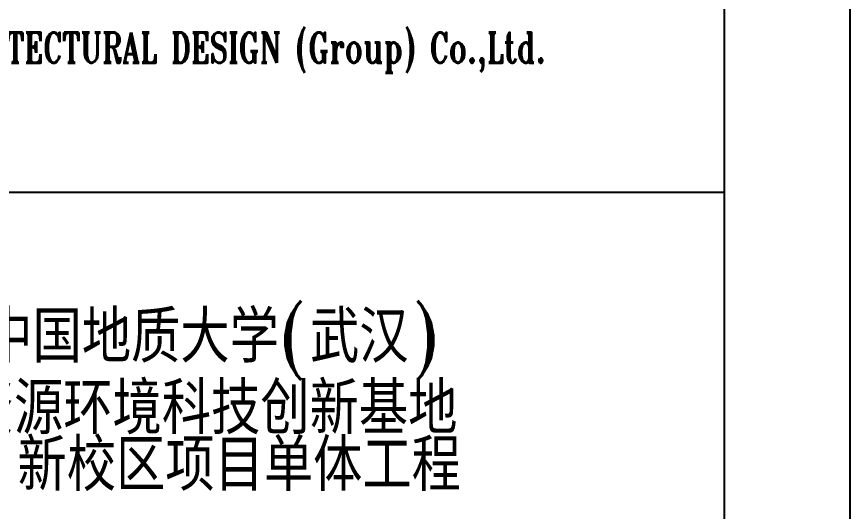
# Model space of a CAD drawing. Header units: inches. Extents: x -867 to 118033, y 851870 to 935970.
# Drawn here: x 111402 to 118033, y 880731 to 884668 of the extents above; entities that cross this region are included whole.
import ezdxf

# ---------------------------------------------------------------- set-up
doc = ezdxf.new("R2010")
doc.units = ezdxf.units.IN
doc.header["$MEASUREMENT"] = 0
doc.styles.add('TKZ1_tjhts.shx', font='tjromant.shx', dxfattribs={"bigfont": 'tjhts.shx'})

msp = doc.modelspace()

# ---------------------------------------------------------------- linework, layer by layer
at = {"color": 7}
for p, q in [((118032.6, 851869.7), (118032.6, 935969.7)), ((109032.6, 883269.7), (117032.6, 883269.7))]:
    msp.add_line(p, q, dxfattribs=at)
msp.add_lwpolyline([(117032.6, 852869.7), (117032.6, 934969.7), (1632.6, 934969.7), (1632.6, 852869.7)], close=True, dxfattribs=at)

# ---------------------------------------------------------------- texts
at = {"color": 7, "style": 'TKZ1_tjhts.shx', "width": 0.7}
msp.add_text('TONGJI ARCHITECTURAL DESIGN (Group) Co.,Ltd.', height=240, dxfattribs=at).set_placement((109648.6, 884300.8))
at = {"color": 7, "style": 'TKZ1_tjhts.shx'}
for s, p in [('中国地质大学(武汉)', (111136.4, 881914.1)), ('资源环境科技创新基地', (110988.8, 881344.9)), ('新校区项目单体工程', (111408.8, 880893.1))]:
    msp.add_text(s, height=412.5, dxfattribs=at).set_placement(p)

doc.saveas('drawing.dxf')
